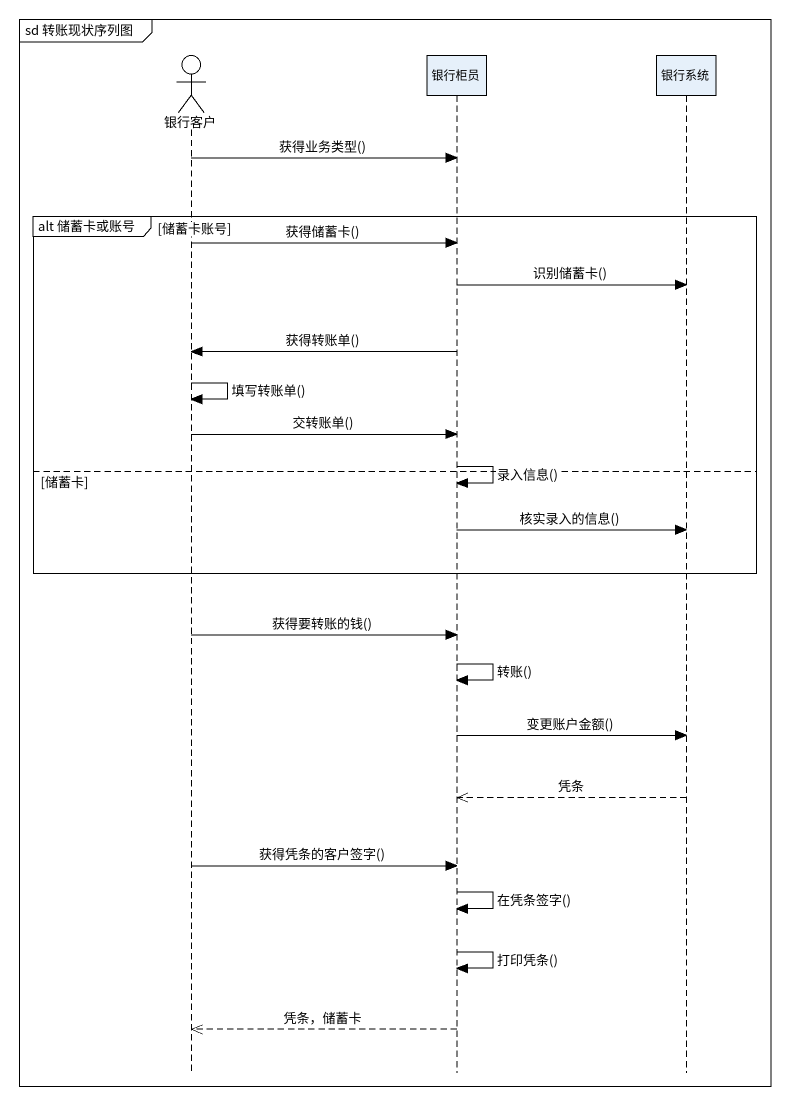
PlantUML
@startuml
mainframe sd 转账现状序列图
hide footbox
actor 银行客户
participant 银行柜员
participant 银行系统

银行客户 -> 银行柜员 : 获得业务类型()
group alt 储蓄卡或账号 [储蓄卡账号]
  银行客户 -> 银行柜员 : 获得储蓄卡()
  银行柜员 -> 银行系统 : 识别储蓄卡()
  银行柜员 -> 银行客户 : 获得转账单()
  银行客户 -> 银行客户 : 填写转账单()
  银行客户 -> 银行柜员 : 交转账单()
  银行柜员 -> 银行柜员 : 录入信息()
else 储蓄卡
  银行柜员 -> 银行系统 : 核实录入的信息()
end
银行客户 -> 银行柜员 : 获得要转账的钱()
银行柜员 -> 银行柜员 : 转账()
银行柜员 -> 银行系统 : 变更账户金额()
银行系统 -->> 银行柜员 : 凭条
银行客户 -> 银行柜员 : 获得凭条的客户签字()
银行柜员 -> 银行柜员 : 在凭条签字()
银行柜员 -> 银行柜员 : 打印凭条()
银行柜员 -->> 银行客户 : 凭条，储蓄卡
@enduml
